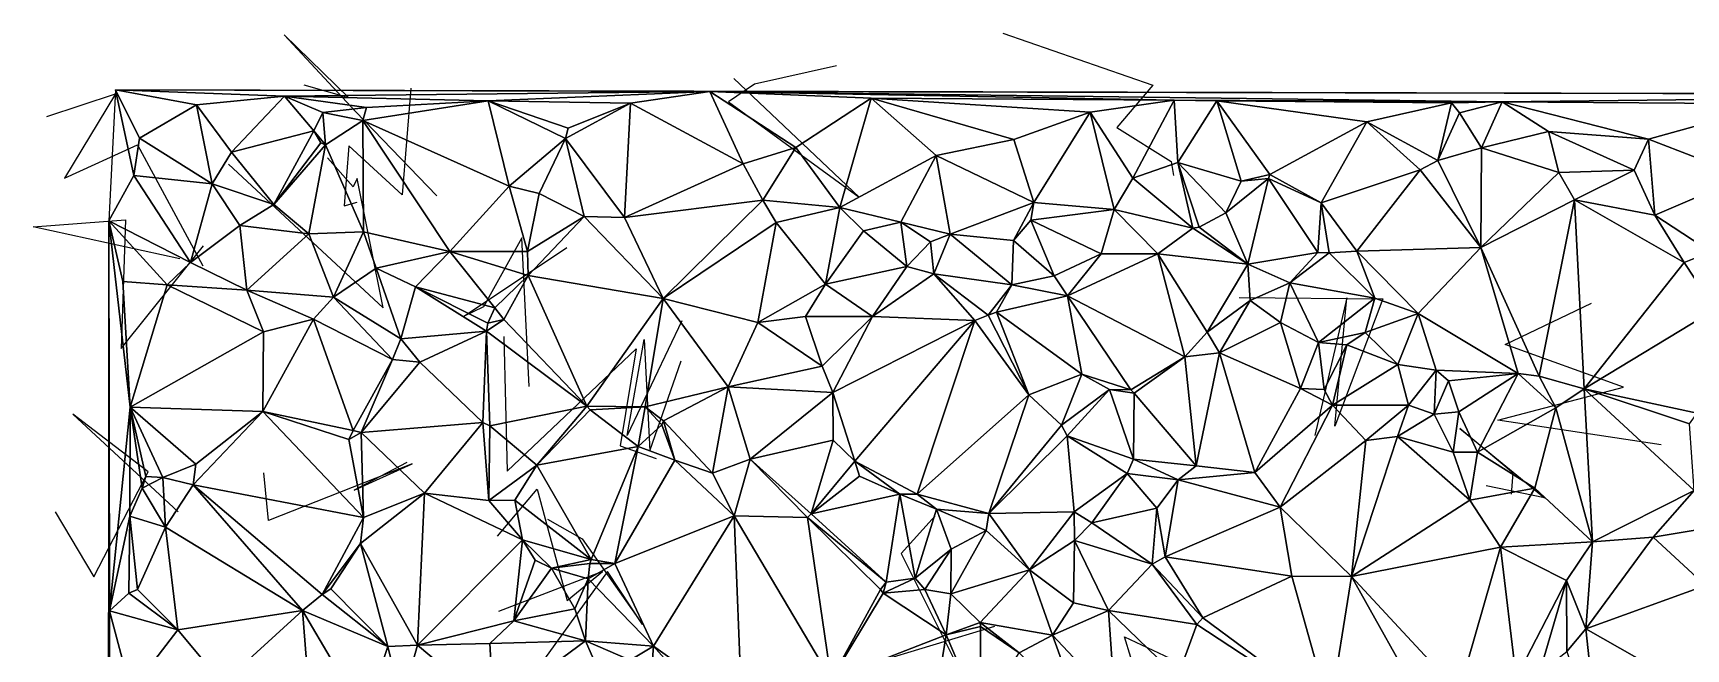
# Model space of a CAD drawing. Header units: metres. Extents: x -15.8 to 15.5, y -15.7 to 15.6.
# Drawn here: x -15.75 to 2.29, y 8.85 to 15.58 of the extents above; entities that cross this region are included whole.
import ezdxf

# ---------------------------------------------------------------- set-up
doc = ezdxf.new("R2010")
doc.units = ezdxf.units.M
doc.layers.add('CRACKS', color=1, linetype='Continuous')
doc.layers.add('STREET_MESH', color=7, linetype='Continuous')

msp = doc.modelspace()

# ---------------------------------------------------------------- linework, layer by layer
at = {"layer": 'CRACKS'}
for points in [[(-11.344, 13.802, 0.1), (-12.232, 14.722, 0.1), (-13.013, 15.557, 0.1), (-12.307, 14.871, 0.1), (-12.792, 15.007, 0.1)], [(-5.167, 15.578, 0.1), (-3.527, 15.009, 0.1), (-3.922, 14.547, 0.1), (-3.327, 14.176, 0.1), (-3.303, 14.024, 0.1)], [(-6.98, 15.221, 0.1), (-7.878, 15.02, 0.1), (-8.16, 14.825, 0.1), (-6.736, 13.784, 0.1), (-8.101, 15.08, 0.1)], [(-15.601, 14.667, 0.1), (-14.852, 14.915, 0.1), (-15.41, 13.993, 0.1), (-14.613, 14.358, 0.1), (-13.9, 13.035, 0.1)], [(-11.628, 14.976, 0.1), (-11.722, 13.811, 0.1), (-12.305, 14.345, 0.1), (-12.357, 13.691, 0.1), (-12.216, 13.732, 0.1)], [(-13.62, 14.146, 0.1), (-11.93, 12.577, 0.1), (-12.215, 13.99, 0.1), (-12.257, 13.9, 0.1), (-12.537, 14.216, 0.1)], [(-14.15, 13.111, 0.1), (-15.753, 13.461, 0.1), (-14.745, 13.537, 0.1), (-14.79, 12.135, 0.1), (-13.891, 13.255, 0.1)], [(-10.338, 11.718, 0.1), (-10.417, 13.343, 0.1), (-10.836, 12.589, 0.1), (-11.053, 12.481, 0.1), (-9.927, 13.236, 0.1)], [(-2.585, 12.692, 0.1), (-1.017, 12.677, 0.1), (-1.54, 11.287, 0.1), (-1.409, 12.685, 0.1), (-1.759, 11.185, 0.1)], [(2.021, 11.08, 0.1), (0.237, 11.351, 0.1), (1.611, 11.712, 0.1), (0.317, 12.178, 0.1), (1.262, 12.63, 0.1)], [(-8.67, 12.436, 0.1), (-9.266, 11.185, 0.1), (-9.081, 12.233, 0.1), (-9.02, 11.015, 0.1), (-8.677, 12, 0.1)], [(-10.614, 12.263, 0.1), (-10.577, 10.793, 0.1), (-9.169, 12.128, 0.1), (-9.344, 11.069, 0.1), (-8.951, 10.934, 0.1)], [(-15.512, 10.35, 0.1), (-15.09, 9.64, 0.1), (-14.497, 10.787, 0.1), (-15.32, 11.417, 0.1), (-14.169, 10.349, 0.1)], [(0.387, 10.543, 0.1), (0.406, 10.773, 0.1), (-0.177, 11.259, 0.1), (0.748, 10.502, 0.1), (0.112, 10.634, 0.1)], [(-11.673, 10.89, 0.1), (-12.246, 10.588, 0.1), (-11.615, 10.873, 0.1), (-13.184, 10.254, 0.1), (-13.233, 10.777, 0.1)], [(-10.683, 10.083, 0.1), (-10.25, 10.597, 0.1), (-9.921, 9.383, 0.1), (-9.538, 9.699, 0.1), (-10.673, 9.262, 0.1)], [(-5.905, 10.308, 0.1), (-6.276, 9.895, 0.1), (-5.696, 8.736, 0.1), (-6.598, 8.695, 0.1), (-5.253, 9.103, 0.1)], [(-10.138, 10.271, 0.1), (-9.759, 10.055, 0.1), (-9.098, 9.118, 0.1), (-9.481, 9.697, 0.1), (-10.47, 8.327, 0.1)], [(-3.265, 8.285, 0.1), (-2.017, 8.408, 0.1), (-3.63, 8.308, 0.1), (-3.839, 8.986, 0.1), (-2.91, 8.549, 0.1)]]:
    msp.add_polyline3d(points, dxfattribs=at)
at = {"layer": 'STREET_MESH'}
for points in [[(-14.924, 13.528), (-14.653, 14.023), (-14.851, 14.957)], [(-14.589, 14.431), (-13.967, 14.793), (-14.851, 14.957)], [(-14.653, 14.023), (-14.589, 14.431), (-14.851, 14.957)], [(-13.967, 14.793), (-13.007, 14.89), (-14.851, 14.957)], [(-13.007, 14.89), (-8.365, 14.941), (-14.851, 14.957)], [(-8.365, 14.941), (7.244, 14.905), (-14.851, 14.957)], [(-13.586, 14.277), (-13.007, 14.89), (-13.967, 14.793)], [(-13.586, 14.277), (-12.687, 14.509), (-13.007, 14.89)], [(-10.783, 14.839), (-8.365, 14.941), (-13.007, 14.89)], [(-12.687, 14.509), (-12.588, 14.712), (-13.007, 14.89)], [(-12.111, 14.764), (-10.783, 14.839), (-13.007, 14.89)], [(-12.588, 14.712), (-12.111, 14.764), (-13.007, 14.89)], [(-10.783, 14.839), (-12.153, 14.622), (-10.554, 13.907)], [(-12.111, 14.764), (-12.153, 14.622), (-10.783, 14.839)], [(-8.365, 14.941), (-10.783, 14.839), (-9.231, 14.813)], [(-10.783, 14.839), (-9.91, 14.54), (-9.231, 14.813)], [(-9.94, 14.427), (-10.783, 14.839), (-10.554, 13.907)], [(-9.94, 14.427), (-9.91, 14.54), (-10.783, 14.839)], [(-9.94, 14.427), (-9.295, 13.564), (-9.231, 14.813)], [(-9.91, 14.54), (-9.94, 14.427), (-9.231, 14.813)], [(-9.231, 14.813), (-9.295, 13.564), (-8.002, 14.15)], [(-8.365, 14.941), (-9.231, 14.813), (-8.002, 14.15)], [(-8.365, 14.941), (-6.602, 14.868), (-3.296, 14.846)], [(0.285, 14.827), (-8.365, 14.941), (-3.296, 14.846)], [(7.244, 14.905), (-8.365, 14.941), (0.285, 14.827)], [(-7.425, 14.328), (-8.365, 14.941), (-8.002, 14.15)], [(-8.365, 14.941), (-7.425, 14.328), (-6.602, 14.868)], [(-7.425, 14.328), (-6.946, 13.672), (-6.602, 14.868)], [(-6.946, 13.672), (-5.892, 14.241), (-6.602, 14.868)], [(-5.892, 14.241), (-5.047, 14.415), (-6.602, 14.868)], [(-6.602, 14.868), (-4.213, 14.715), (-3.296, 14.846)], [(-5.047, 14.415), (-4.213, 14.715), (-6.602, 14.868)], [(-4.213, 14.715), (-3.747, 13.992), (-3.296, 14.846)], [(-3.747, 13.992), (-3.254, 14.163), (-3.296, 14.846)], [(-3.254, 14.163), (-2.83, 14.838), (-3.296, 14.846)], [(-2.83, 14.838), (0.285, 14.827), (-3.296, 14.846)], [(-2.564, 13.961), (-2.83, 14.838), (-3.254, 14.163)], [(-2.83, 14.838), (-2.252, 14.034), (-1.194, 14.61)], [(-0.269, 14.814), (-2.83, 14.838), (-1.194, 14.61)], [(-2.83, 14.838), (-0.269, 14.814), (0.285, 14.827)], [(-2.83, 14.838), (-2.564, 13.961), (-2.252, 14.034)], [(-0.419, 14.186), (-0.269, 14.814), (-1.194, 14.61)], [(-0.419, 14.186), (-0.179, 14.708), (-0.269, 14.814)], [(-0.269, 14.814), (-0.179, 14.708), (0.285, 14.827)], [(-0.179, 14.708), (0.06, 14.324), (0.285, 14.827)], [(0.06, 14.324), (0.789, 14.504), (0.285, 14.827)], [(3.274, 14.805), (7.244, 14.905), (0.285, 14.827)], [(1.881, 14.42), (3.274, 14.805), (0.285, 14.827)], [(0.789, 14.504), (1.881, 14.42), (0.285, 14.827)], [(1.881, 14.42), (2.936, 14.011), (3.274, 14.805)], [(-13.967, 14.793), (-14.589, 14.431), (-13.797, 13.933)], [(-13.586, 14.277), (-13.967, 14.793), (-13.797, 13.933)], [(-12.588, 14.712), (-12.687, 14.509), (-12.561, 14.358)], [(-12.111, 14.764), (-12.588, 14.712), (-12.153, 14.622)], [(-12.153, 14.622), (-12.588, 14.712), (-12.561, 14.358)], [(-12.145, 13.407), (-12.153, 14.622), (-12.561, 14.358)], [(-12.153, 14.622), (-11.202, 13.193), (-10.554, 13.907)], [(-12.145, 13.407), (-11.202, 13.193), (-12.153, 14.622)], [(-4.826, 13.726), (-4.213, 14.715), (-5.047, 14.415)], [(-4.826, 13.726), (-3.95, 13.651), (-4.213, 14.715)], [(-4.213, 14.715), (-3.95, 13.651), (-3.747, 13.992)], [(-0.179, 14.708), (-0.419, 14.186), (0.06, 14.324)], [(-13.126, 13.704), (-12.687, 14.509), (-13.586, 14.277)], [(-13.126, 13.704), (-12.611, 14.378), (-12.687, 14.509)], [(-12.687, 14.509), (-12.611, 14.378), (-12.561, 14.358)], [(-2.252, 14.034), (-1.692, 13.725), (-1.194, 14.61)], [(-1.692, 13.725), (-0.609, 14.083), (-1.194, 14.61)], [(-0.609, 14.083), (-0.419, 14.186), (-1.194, 14.61)], [(0.789, 14.504), (0.06, 14.324), (0.904, 14.055)], [(1.726, 14.08), (0.789, 14.504), (0.904, 14.055)], [(1.726, 14.08), (1.881, 14.42), (0.789, 14.504)], [(-14.589, 14.431), (-14.653, 14.023), (-13.797, 13.933)], [(-13.126, 13.704), (-13.586, 14.277), (-13.797, 13.933)], [(-12.611, 14.378), (-13.126, 13.704), (-12.561, 14.358)], [(-13.126, 13.704), (-12.742, 13.384), (-12.561, 14.358)], [(-12.742, 13.384), (-12.145, 13.407), (-12.561, 14.358)], [(-10.228, 13.827), (-9.94, 14.427), (-10.554, 13.907)], [(-10.228, 13.827), (-9.736, 13.574), (-9.94, 14.427)], [(-9.94, 14.427), (-9.736, 13.574), (-9.295, 13.564)], [(-7.785, 13.752), (-7.425, 14.328), (-8.002, 14.15)], [(-6.946, 13.672), (-7.425, 14.328), (-7.785, 13.752)], [(-5.892, 14.241), (-4.826, 13.726), (-5.047, 14.415)], [(0.06, 14.324), (-0.419, 14.186), (0.053, 13.236)], [(0.06, 14.324), (0.053, 13.236), (0.904, 14.055)], [(1.951, 13.591), (1.881, 14.42), (1.726, 14.08)], [(1.881, 14.42), (1.951, 13.591), (2.936, 14.011)], [(-9.295, 13.564), (-7.785, 13.752), (-8.002, 14.15)], [(-5.892, 14.241), (-6.946, 13.672), (-6.278, 13.514)], [(-5.74, 13.381), (-5.892, 14.241), (-6.278, 13.514)], [(-5.74, 13.381), (-4.826, 13.726), (-5.892, 14.241)], [(-3.747, 13.992), (-3.091, 13.447), (-3.254, 14.163)], [(-2.564, 13.961), (-3.254, 14.163), (-2.731, 13.613)], [(-3.254, 14.163), (-3.022, 13.458), (-2.731, 13.613)], [(-3.091, 13.447), (-3.022, 13.458), (-3.254, 14.163)], [(-1.692, 13.725), (-1.301, 13.196), (-0.609, 14.083)], [(-0.609, 14.083), (-1.301, 13.196), (0.053, 13.236)], [(-0.419, 14.186), (-0.609, 14.083), (0.053, 13.236)], [(1.074, 13.757), (1.726, 14.08), (0.904, 14.055)], [(1.951, 13.591), (1.726, 14.08), (1.074, 13.757)], [(-14.033, 13.074), (-14.653, 14.023), (-14.924, 13.528)], [(-14.653, 14.023), (-14.033, 13.074), (-13.797, 13.933)], [(-14.033, 13.074), (-13.496, 13.478), (-13.797, 13.933)], [(-13.496, 13.478), (-13.126, 13.704), (-13.797, 13.933)], [(-11.202, 13.193), (-10.354, 13.194), (-10.554, 13.907)], [(-10.354, 13.194), (-10.228, 13.827), (-10.554, 13.907)], [(-3.747, 13.992), (-3.95, 13.651), (-3.091, 13.447)], [(-2.266, 13.991), (-2.564, 13.961), (-2.731, 13.613)], [(-2.492, 13.054), (-2.266, 13.991), (-2.731, 13.613)], [(-2.564, 13.961), (-2.266, 13.991), (-2.252, 14.034)], [(-2.492, 13.054), (-1.728, 13.18), (-2.266, 13.991)], [(-2.266, 13.991), (-1.692, 13.725), (-2.252, 14.034)], [(-1.728, 13.18), (-1.692, 13.725), (-2.266, 13.991)], [(0.053, 13.236), (1.074, 13.757), (0.904, 14.055)], [(1.951, 13.591), (2.563, 13.189), (2.936, 14.011)], [(-10.228, 13.827), (-10.354, 13.194), (-9.736, 13.574)], [(-7.785, 13.752), (-9.295, 13.564), (-8.875, 12.68)], [(-7.641, 13.508), (-7.785, 13.752), (-8.875, 12.68)], [(-7.641, 13.508), (-6.946, 13.672), (-7.785, 13.752)], [(-4.826, 13.726), (-5.74, 13.381), (-5.049, 13.311)], [(-4.861, 13.534), (-4.826, 13.726), (-5.049, 13.311)], [(-4.861, 13.534), (-3.95, 13.651), (-4.826, 13.726)], [(-1.692, 13.725), (-1.728, 13.18), (-1.605, 13.177)], [(-1.301, 13.196), (-1.692, 13.725), (-1.605, 13.177)], [(1.074, 13.757), (0.053, 13.236), (0.688, 11.833)], [(1.181, 11.692), (1.074, 13.757), (0.688, 11.833)], [(2.271, 13.072), (1.074, 13.757), (1.181, 11.692)], [(1.951, 13.591), (1.074, 13.757), (2.271, 13.072)], [(-13.496, 13.478), (-12.742, 13.384), (-13.126, 13.704)], [(-10.354, 13.194), (-10.348, 12.931), (-9.736, 13.574)], [(-9.736, 13.574), (-10.348, 12.931), (-8.875, 12.68)], [(-9.295, 13.564), (-9.736, 13.574), (-8.875, 12.68)], [(-6.946, 13.672), (-7.641, 13.508), (-7.101, 12.836)], [(-6.688, 13.418), (-6.946, 13.672), (-7.101, 12.836)], [(-6.946, 13.672), (-6.688, 13.418), (-6.278, 13.514)], [(-4.607, 12.926), (-4.861, 13.534), (-5.049, 13.311)], [(-3.95, 13.651), (-4.861, 13.534), (-4.092, 13.168)], [(-4.861, 13.534), (-4.607, 12.926), (-4.092, 13.168)], [(-3.473, 13.167), (-3.95, 13.651), (-4.092, 13.168)], [(-3.091, 13.447), (-3.95, 13.651), (-3.473, 13.167)], [(-3.022, 13.458), (-2.492, 13.054), (-2.731, 13.613)], [(2.563, 13.189), (1.951, 13.591), (2.271, 13.072)], [(-14.921, 6.626), (-14.924, 13.528), (-14.943, -0.719)], [(-14.772, 12.866), (-14.289, 12.827), (-14.924, 13.528)], [(-14.692, 11.494), (-14.772, 12.866), (-14.924, 13.528)], [(-14.917, 9.27), (-14.924, 13.528), (-14.921, 6.626)], [(-14.917, 9.27), (-14.692, 11.494), (-14.924, 13.528)], [(-14.289, 12.827), (-14.033, 13.074), (-14.924, 13.528)], [(-14.033, 13.074), (-13.418, 12.771), (-13.496, 13.478)], [(-13.418, 12.771), (-12.742, 13.384), (-13.496, 13.478)], [(-12.474, 12.695), (-12.742, 13.384), (-13.418, 12.771)], [(-12.742, 13.384), (-12.474, 12.695), (-12.145, 13.407)], [(-12.474, 12.695), (-12.007, 13.011), (-12.145, 13.407)], [(-12.007, 13.011), (-11.202, 13.193), (-12.145, 13.407)], [(-7.641, 13.508), (-8.875, 12.68), (-7.842, 12.418)], [(-7.101, 12.836), (-7.641, 13.508), (-7.842, 12.418)], [(-6.213, 13.029), (-6.688, 13.418), (-7.101, 12.836)], [(-6.688, 13.418), (-6.213, 13.029), (-6.278, 13.514)], [(-6.213, 13.029), (-5.955, 13.298), (-6.278, 13.514)], [(-5.955, 13.298), (-5.74, 13.381), (-6.278, 13.514)], [(-5.74, 13.381), (-5.955, 13.298), (-5.918, 12.947)], [(-5.067, 12.827), (-5.74, 13.381), (-5.918, 12.947)], [(-5.049, 13.311), (-5.74, 13.381), (-5.067, 12.827)], [(-2.492, 13.054), (-3.091, 13.447), (-3.473, 13.167)], [(-2.492, 13.054), (-3.022, 13.458), (-3.091, 13.447)], [(-11.202, 13.193), (-12.007, 13.011), (-11.578, 12.806)], [(-10.71, 12.576), (-11.202, 13.193), (-11.578, 12.806)], [(-10.348, 12.931), (-10.354, 13.194), (-11.202, 13.193)], [(-10.71, 12.576), (-10.348, 12.931), (-11.202, 13.193)], [(-5.955, 13.298), (-6.213, 13.029), (-5.918, 12.947)], [(-4.607, 12.926), (-5.049, 13.311), (-5.067, 12.827)], [(-1.728, 13.18), (-2.492, 13.054), (-2.034, 12.851)], [(-1.728, 13.18), (-2.034, 12.851), (-1.605, 13.177)], [(-2.034, 12.851), (-1.105, 12.682), (-1.605, 13.177)], [(-1.105, 12.682), (-1.301, 13.196), (-1.605, 13.177)], [(-1.301, 13.196), (-0.633, 12.515), (0.053, 13.236)], [(-1.301, 13.196), (-1.105, 12.682), (-0.633, 12.515)], [(-0.633, 12.515), (0.458, 11.862), (0.053, 13.236)], [(0.053, 13.236), (0.458, 11.862), (0.688, 11.833)], [(2.612, 12.558), (2.563, 13.189), (2.271, 13.072)], [(-13.418, 12.771), (-14.033, 13.074), (-14.289, 12.827)], [(-12.474, 12.695), (-11.736, 12.239), (-12.007, 13.011)], [(-12.007, 13.011), (-11.736, 12.239), (-11.578, 12.806)], [(-6.59, 12.484), (-6.213, 13.029), (-7.101, 12.836)], [(-6.213, 13.029), (-6.59, 12.484), (-5.918, 12.947)], [(-4.607, 12.926), (-4.46, 12.71), (-4.092, 13.168)], [(-4.46, 12.71), (-3.473, 13.167), (-4.092, 13.168)], [(-3.178, 12.043), (-3.473, 13.167), (-4.46, 12.71)], [(-3.178, 12.043), (-2.936, 12.311), (-3.473, 13.167)], [(-2.936, 12.311), (-2.492, 13.054), (-3.473, 13.167)], [(-2.492, 13.054), (-2.936, 12.311), (-2.467, 12.657)], [(-2.034, 12.851), (-2.492, 13.054), (-2.467, 12.657)], [(2.612, 12.558), (2.271, 13.072), (1.181, 11.692)], [(-14.692, 11.494), (-14.289, 12.827), (-14.772, 12.866)], [(-14.692, 11.494), (-13.238, 12.317), (-14.289, 12.827)], [(-13.238, 12.317), (-13.418, 12.771), (-14.289, 12.827)], [(-10.71, 12.576), (-10.615, 12.451), (-10.348, 12.931)], [(-10.348, 12.931), (-10.615, 12.451), (-9.709, 11.505)], [(-10.348, 12.931), (-9.709, 11.505), (-8.875, 12.68)], [(-7.32, 12.481), (-7.101, 12.836), (-7.842, 12.418)], [(-7.32, 12.481), (-6.59, 12.484), (-7.101, 12.836)], [(-6.59, 12.484), (-5.472, 12.439), (-5.918, 12.947)], [(-5.472, 12.439), (-5.326, 12.496), (-5.918, 12.947)], [(-5.326, 12.496), (-5.067, 12.827), (-5.918, 12.947)], [(-5.067, 12.827), (-5.326, 12.496), (-5.234, 12.53)], [(-5.067, 12.827), (-5.234, 12.53), (-4.46, 12.71)], [(-4.607, 12.926), (-5.067, 12.827), (-4.46, 12.71)], [(-2.136, 12.416), (-2.034, 12.851), (-2.467, 12.657)], [(-2.136, 12.416), (-1.721, 12.198), (-2.034, 12.851)], [(-1.721, 12.198), (-1.105, 12.682), (-2.034, 12.851)], [(-12.692, 12.454), (-13.418, 12.771), (-13.238, 12.317)], [(-12.474, 12.695), (-13.418, 12.771), (-12.692, 12.454)], [(-11.827, 12.012), (-12.474, 12.695), (-12.692, 12.454)], [(-11.736, 12.239), (-12.474, 12.695), (-11.827, 12.012)], [(-11.736, 12.239), (-10.802, 12.321), (-11.578, 12.806)], [(-10.802, 12.321), (-10.788, 12.411), (-11.578, 12.806)], [(-10.788, 12.411), (-10.71, 12.576), (-11.578, 12.806)], [(-9.709, 11.505), (-9.072, 11.498), (-8.875, 12.68)], [(-8.875, 12.68), (-9.072, 11.498), (-8.163, 11.713)], [(-7.842, 12.418), (-8.875, 12.68), (-8.163, 11.713)], [(-5.234, 12.53), (-4.305, 11.852), (-4.46, 12.71)], [(-4.46, 12.71), (-4.305, 11.852), (-3.769, 11.681)], [(-3.178, 12.043), (-4.46, 12.71), (-3.769, 11.681)], [(-2.936, 12.311), (-2.8, 12.085), (-2.467, 12.657)], [(-2.8, 12.085), (-2.136, 12.416), (-2.467, 12.657)], [(-1.212, 12.308), (-1.105, 12.682), (-1.721, 12.198)], [(-1.105, 12.682), (-1.212, 12.308), (-0.633, 12.515)], [(-12.692, 12.454), (-13.245, 11.446), (-12.258, 11.237)], [(-13.245, 11.446), (-12.692, 12.454), (-13.238, 12.317)], [(-11.827, 12.012), (-12.692, 12.454), (-12.258, 11.237)], [(-10.615, 12.451), (-10.802, 12.321), (-9.709, 11.505)], [(-10.615, 12.451), (-10.788, 12.411), (-10.802, 12.321)], [(-10.71, 12.576), (-10.788, 12.411), (-10.615, 12.451)], [(-7.139, 11.94), (-7.32, 12.481), (-7.842, 12.418)], [(-7.139, 11.94), (-6.59, 12.484), (-7.32, 12.481)], [(-7.139, 11.94), (-7.022, 11.654), (-6.59, 12.484)], [(-6.59, 12.484), (-7.022, 11.654), (-5.472, 12.439)], [(-5.326, 12.496), (-5.472, 12.439), (-4.881, 11.628)], [(-5.234, 12.53), (-5.326, 12.496), (-4.881, 11.628)], [(-4.305, 11.852), (-5.234, 12.53), (-4.881, 11.628)], [(-1.212, 12.308), (-0.854, 11.959), (-0.633, 12.515)], [(-0.854, 11.959), (-0.437, 11.895), (-0.633, 12.515)], [(-0.633, 12.515), (-0.437, 11.895), (0.458, 11.862)], [(2.413, 11.429), (2.612, 12.558), (1.181, 11.692)], [(-13.245, 11.446), (-13.238, 12.317), (-14.692, 11.494)], [(-11.736, 12.239), (-11.53, 11.985), (-10.802, 12.321)], [(-10.802, 12.321), (-11.53, 11.985), (-10.843, 11.327)], [(-10.766, 11.29), (-10.802, 12.321), (-10.843, 11.327)], [(-10.802, 12.321), (-10.766, 11.29), (-9.709, 11.505)], [(-7.139, 11.94), (-7.842, 12.418), (-8.163, 11.713)], [(-7.022, 11.654), (-6.783, 10.903), (-5.472, 12.439)], [(-5.472, 12.439), (-6.783, 10.903), (-6.101, 10.544)], [(-4.881, 11.628), (-5.472, 12.439), (-6.101, 10.544)], [(-2.8, 12.085), (-2.936, 12.311), (-3.178, 12.043)], [(-2.136, 12.416), (-2.8, 12.085), (-1.918, 11.697)], [(-1.721, 12.198), (-2.136, 12.416), (-1.918, 11.697)], [(-1.411, 12.175), (-1.212, 12.308), (-1.721, 12.198)], [(-1.411, 12.175), (-0.854, 11.959), (-1.212, 12.308)], [(-11.53, 11.985), (-11.736, 12.239), (-11.827, 12.012)], [(-1.659, 11.686), (-1.721, 12.198), (-1.918, 11.697)], [(-1.659, 11.686), (-1.411, 12.175), (-1.721, 12.198)], [(-1.411, 12.175), (-1.659, 11.686), (-1.568, 11.515)], [(-0.854, 11.959), (-1.411, 12.175), (-1.568, 11.515)], [(-12.171, 11.217), (-11.827, 12.012), (-12.258, 11.237)], [(-11.53, 11.985), (-11.827, 12.012), (-12.171, 11.217)], [(-11.53, 11.985), (-12.171, 11.217), (-10.843, 11.327)], [(-7.022, 11.654), (-7.139, 11.94), (-8.163, 11.713)], [(-3.731, 11.644), (-3.178, 12.043), (-3.769, 11.681)], [(-3.178, 12.043), (-3.731, 11.644), (-3.054, 10.851)], [(-2.8, 12.085), (-3.178, 12.043), (-3.054, 10.851)], [(-2.414, 10.779), (-2.8, 12.085), (-3.054, 10.851)], [(-1.918, 11.697), (-2.8, 12.085), (-2.414, 10.779)], [(-0.854, 11.959), (-1.568, 11.515), (-0.739, 11.513)], [(-0.437, 11.895), (-0.854, 11.959), (-0.739, 11.513)], [(-4.526, 11.296), (-4.305, 11.852), (-4.881, 11.628)], [(-4.305, 11.852), (-4.526, 11.296), (-4.003, 11.684)], [(-4.305, 11.852), (-4.003, 11.684), (-3.769, 11.681)], [(-0.458, 11.417), (-0.437, 11.895), (-0.739, 11.513)], [(-0.437, 11.895), (-0.458, 11.417), (-0.3, 11.781)], [(-0.458, 11.417), (-0.189, 11.44), (-0.3, 11.781)], [(-0.437, 11.895), (-0.3, 11.781), (0.458, 11.862)], [(-0.3, 11.781), (-0.189, 11.44), (0.458, 11.862)], [(-0.189, 11.44), (0.017, 11.001), (0.458, 11.862)], [(0.017, 11.001), (0.87, 11.484), (0.458, 11.862)], [(0.458, 11.862), (0.87, 11.484), (0.688, 11.833)], [(0.87, 11.484), (1.181, 11.692), (0.688, 11.833)], [(-9.072, 11.498), (-8.872, 11.344), (-8.163, 11.713)], [(-8.872, 11.344), (-8.337, 10.771), (-8.163, 11.713)], [(-8.337, 10.771), (-7.924, 10.924), (-8.163, 11.713)], [(-7.924, 10.924), (-7.022, 11.654), (-8.163, 11.713)], [(-7.022, 11.654), (-7.924, 10.924), (-7.02, 11.132)], [(-6.783, 10.903), (-7.022, 11.654), (-7.02, 11.132)], [(-5.32, 10.332), (-4.881, 11.628), (-6.101, 10.544)], [(-5.32, 10.332), (-4.526, 11.296), (-4.881, 11.628)], [(-4.526, 11.296), (-4.465, 11.179), (-4.003, 11.684)], [(-4.465, 11.179), (-3.741, 10.924), (-4.003, 11.684)], [(-4.003, 11.684), (-3.731, 11.644), (-3.769, 11.681)], [(-3.741, 10.924), (-3.731, 11.644), (-4.003, 11.684)], [(-3.731, 11.644), (-3.741, 10.924), (-3.054, 10.851)], [(-1.568, 11.515), (-1.918, 11.697), (-2.414, 10.779)], [(-1.568, 11.515), (-1.659, 11.686), (-1.918, 11.697)], [(1.181, 11.692), (0.87, 11.484), (1.271, 10.022)], [(2.381, 10.582), (1.181, 11.692), (1.271, 10.022)], [(2.381, 10.582), (2.331, 11.309), (1.181, 11.692)], [(2.331, 11.309), (2.413, 11.429), (1.181, 11.692)], [(-14.692, 11.494), (-14.917, 9.27), (-14.698, 10.302)], [(-14.56, 10.61), (-14.692, 11.494), (-14.698, 10.302)], [(-14.692, 11.494), (-14.337, 10.723), (-13.977, 10.87)], [(-14.523, 10.736), (-14.337, 10.723), (-14.692, 11.494)], [(-13.245, 11.446), (-14.692, 11.494), (-13.977, 10.87)], [(-14.56, 10.61), (-14.523, 10.736), (-14.692, 11.494)], [(-14.006, 10.643), (-13.245, 11.446), (-13.977, 10.87)], [(-14.006, 10.643), (-12.147, 10.288), (-13.245, 11.446)], [(-13.245, 11.446), (-12.305, 11.141), (-12.258, 11.237)], [(-12.147, 10.288), (-12.305, 11.141), (-13.245, 11.446)], [(-9.709, 11.505), (-10.766, 11.29), (-10.254, 10.859)], [(-9.672, 11.465), (-9.709, 11.505), (-10.254, 10.859)], [(-9.147, 11.065), (-9.672, 11.465), (-10.254, 10.859)], [(-9.709, 11.505), (-9.672, 11.465), (-9.072, 11.498)], [(-9.672, 11.465), (-9.147, 11.065), (-9.072, 11.498)], [(-9.147, 11.065), (-8.889, 11.299), (-9.072, 11.498)], [(-8.889, 11.299), (-8.872, 11.344), (-9.072, 11.498)], [(-1.568, 11.515), (-2.414, 10.779), (-2.139, 10.401)], [(-1.204, 11.128), (-1.568, 11.515), (-2.139, 10.401)], [(-1.568, 11.515), (-1.204, 11.128), (-0.739, 11.513)], [(-1.204, 11.128), (-0.856, 11.171), (-0.739, 11.513)], [(-0.856, 11.171), (-0.458, 11.417), (-0.739, 11.513)], [(-0.25, 11), (-0.458, 11.417), (-0.856, 11.171)], [(-0.25, 11), (-0.189, 11.44), (-0.458, 11.417)], [(-0.189, 11.44), (-0.25, 11), (0.017, 11.001)], [(0.017, 11.001), (0.64, 10.609), (0.87, 11.484)], [(0.87, 11.484), (0.64, 10.609), (1.271, 10.022)], [(-12.305, 11.141), (-12.171, 11.217), (-12.258, 11.237)], [(-12.171, 11.217), (-12.305, 11.141), (-12.147, 10.288)], [(-12.171, 11.217), (-11.479, 10.553), (-10.843, 11.327)], [(-11.479, 10.553), (-12.171, 11.217), (-12.147, 10.288)], [(-11.479, 10.553), (-10.776, 10.474), (-10.843, 11.327)], [(-10.776, 10.474), (-10.766, 11.29), (-10.843, 11.327)], [(-10.766, 11.29), (-10.776, 10.474), (-10.254, 10.859)], [(-8.889, 11.299), (-9.147, 11.065), (-8.746, 10.913)], [(-8.872, 11.344), (-8.889, 11.299), (-8.746, 10.913)], [(-8.337, 10.771), (-8.872, 11.344), (-8.746, 10.913)], [(-4.526, 11.296), (-5.32, 10.332), (-4.465, 11.179)], [(-9.66, 9.829), (-9.147, 11.065), (-10.254, 10.859)], [(-9.66, 9.829), (-9.4, 9.787), (-9.147, 11.065)], [(-9.147, 11.065), (-9.4, 9.787), (-8.746, 10.913)], [(-7.924, 10.924), (-7.258, 10.327), (-7.02, 11.132)], [(-7.258, 10.327), (-6.783, 10.903), (-7.02, 11.132)], [(-5.32, 10.332), (-4.387, 10.351), (-4.465, 11.179)], [(-3.807, 10.767), (-3.741, 10.924), (-4.465, 11.179)], [(-4.387, 10.351), (-3.807, 10.767), (-4.465, 11.179)], [(-1.358, 9.643), (-1.204, 11.128), (-2.139, 10.401)], [(-0.068, 10.476), (-0.856, 11.171), (-1.358, 9.643)], [(-0.856, 11.171), (-1.204, 11.128), (-1.358, 9.643)], [(-0.25, 11), (-0.856, 11.171), (-0.068, 10.476)], [(-14.337, 10.723), (-14.006, 10.643), (-13.977, 10.87)], [(-10.776, 10.474), (-10.494, 10.476), (-10.254, 10.859)], [(-10.494, 10.476), (-9.66, 9.829), (-10.254, 10.859)], [(-9.4, 9.787), (-8.098, 10.306), (-8.746, 10.913)], [(-8.098, 10.306), (-8.337, 10.771), (-8.746, 10.913)], [(-8.337, 10.771), (-8.098, 10.306), (-7.924, 10.924)], [(-7.924, 10.924), (-8.098, 10.306), (-7.297, 10.288)], [(-7.258, 10.327), (-7.924, 10.924), (-7.297, 10.288)], [(-6.783, 10.903), (-7.258, 10.327), (-6.729, 10.739)], [(-6.783, 10.903), (-6.291, 10.543), (-6.101, 10.544)], [(-6.291, 10.543), (-6.783, 10.903), (-6.729, 10.739)], [(-3.251, 10.7), (-3.741, 10.924), (-3.807, 10.767)], [(-3.741, 10.924), (-3.251, 10.7), (-3.054, 10.851)], [(-3.251, 10.7), (-2.414, 10.779), (-3.054, 10.851)], [(0.017, 11.001), (-0.25, 11), (-0.068, 10.476)], [(0.64, 10.609), (0.017, 11.001), (-0.068, 10.476)], [(-14.56, 10.61), (-14.337, 10.723), (-14.523, 10.736)], [(-14.337, 10.723), (-14.56, 10.61), (-14.308, 10.181)], [(-14.006, 10.643), (-14.337, 10.723), (-14.308, 10.181)], [(-7.258, 10.327), (-6.291, 10.543), (-6.729, 10.739)], [(-4.387, 10.351), (-4.195, 10.23), (-3.807, 10.767)], [(-4.195, 10.23), (-3.486, 10.391), (-3.807, 10.767)], [(-3.486, 10.391), (-3.251, 10.7), (-3.807, 10.767)], [(-3.394, 9.857), (-3.251, 10.7), (-3.486, 10.391)], [(-3.251, 10.7), (-3.394, 9.857), (-2.139, 10.401)], [(-2.414, 10.779), (-3.251, 10.7), (-2.139, 10.401)], [(-14.308, 10.181), (-14.56, 10.61), (-14.698, 10.302)], [(-12.812, 9.272), (-14.006, 10.643), (-14.308, 10.181)], [(-12.598, 9.448), (-14.006, 10.643), (-12.812, 9.272)], [(-12.598, 9.448), (-12.147, 10.288), (-14.006, 10.643)], [(-11.556, 8.893), (-11.479, 10.553), (-12.179, 10.005)], [(-11.479, 10.553), (-12.147, 10.288), (-12.179, 10.005)], [(-10.409, 10.043), (-11.479, 10.553), (-11.556, 8.893)], [(-10.776, 10.474), (-11.479, 10.553), (-10.409, 10.043)], [(-10.494, 10.476), (-10.776, 10.474), (-10.409, 10.043)], [(-9.66, 9.829), (-10.494, 10.476), (-10.409, 10.043)], [(-6.291, 10.543), (-7.258, 10.327), (-6.439, 9.583)], [(-6.123, 9.624), (-6.291, 10.543), (-6.439, 9.583)], [(-6.291, 10.543), (-5.891, 10.38), (-6.101, 10.544)], [(-6.123, 9.624), (-5.891, 10.38), (-6.291, 10.543)], [(-5.891, 10.38), (-5.32, 10.332), (-6.101, 10.544)], [(0.267, 9.965), (-0.068, 10.476), (-1.358, 9.643)], [(0.267, 9.965), (0.64, 10.609), (-0.068, 10.476)], [(0.64, 10.609), (0.267, 9.965), (1.271, 10.022)], [(1.932, 10.073), (2.381, 10.582), (1.271, 10.022)], [(1.932, 10.073), (2.854, 10.226), (2.381, 10.582)], [(-14.917, 9.27), (-14.706, 9.46), (-14.698, 10.302)], [(-14.706, 9.46), (-14.614, 9.502), (-14.698, 10.302)], [(-14.614, 9.502), (-14.308, 10.181), (-14.698, 10.302)], [(-12.147, 10.288), (-12.598, 9.448), (-12.179, 10.005)], [(-8.098, 10.306), (-9.4, 9.787), (-8.98, 8.884)], [(-8.098, 10.306), (-8.98, 8.884), (-8.017, 8.194)], [(-7.297, 10.288), (-8.098, 10.306), (-7.04, 8.52)], [(-8.098, 10.306), (-8.017, 8.194), (-7.04, 8.52)], [(-6.439, 9.583), (-7.258, 10.327), (-7.297, 10.288)], [(-6.501, 9.501), (-6.439, 9.583), (-7.297, 10.288)], [(-6.501, 9.501), (-7.297, 10.288), (-7.04, 8.52)], [(-5.891, 10.38), (-6.123, 9.624), (-5.731, 9.944)], [(-5.891, 10.38), (-5.347, 10.145), (-5.32, 10.332)], [(-5.347, 10.145), (-5.891, 10.38), (-5.731, 9.944)], [(-5.347, 10.145), (-4.876, 9.717), (-5.32, 10.332)], [(-4.876, 9.717), (-4.387, 10.351), (-5.32, 10.332)], [(-4.876, 9.717), (-4.382, 10.038), (-4.387, 10.351)], [(-4.382, 10.038), (-4.195, 10.23), (-4.387, 10.351)], [(-4.195, 10.23), (-3.537, 9.779), (-3.486, 10.391)], [(-3.537, 9.779), (-3.394, 9.857), (-3.486, 10.391)], [(-3.394, 9.857), (-2.01, 9.648), (-2.139, 10.401)], [(-2.01, 9.648), (-1.358, 9.643), (-2.139, 10.401)], [(-14.308, 10.181), (-14.614, 9.502), (-14.171, 9.061)], [(-12.812, 9.272), (-14.308, 10.181), (-14.171, 9.061)], [(-5.732, 9.455), (-5.347, 10.145), (-5.731, 9.944)], [(-5.347, 10.145), (-5.732, 9.455), (-4.876, 9.717)], [(-4.195, 10.23), (-4.382, 10.038), (-3.537, 9.779)], [(2.854, 10.226), (1.932, 10.073), (2.505, 9.547)], [(-12.598, 9.448), (-12.501, 9.509), (-12.179, 10.005)], [(-12.501, 9.509), (-11.878, 8.88), (-12.179, 10.005)], [(-11.878, 8.88), (-11.556, 8.893), (-12.179, 10.005)], [(-10.409, 10.043), (-11.556, 8.893), (-10.504, 9.158)], [(-10.273, 9.823), (-10.409, 10.043), (-10.504, 9.158)], [(-10.273, 9.823), (-10.092, 9.734), (-10.409, 10.043)], [(-10.092, 9.734), (-9.66, 9.829), (-10.409, 10.043)], [(-6.123, 9.624), (-6.017, 9.502), (-5.731, 9.944)], [(-6.017, 9.502), (-5.732, 9.455), (-5.731, 9.944)], [(-4.396, 9.356), (-4.382, 10.038), (-4.876, 9.717)], [(-4.382, 10.038), (-4.396, 9.356), (-4.013, 9.271)], [(-3.537, 9.779), (-4.382, 10.038), (-4.013, 9.271)], [(-0.189, 8.379), (0.267, 9.965), (-1.358, 9.643)], [(0.437, 8.536), (0.267, 9.965), (-0.189, 8.379)], [(1.271, 10.022), (0.267, 9.965), (0.987, 9.601)], [(0.267, 9.965), (0.437, 8.536), (0.987, 9.601)], [(1.271, 10.022), (0.987, 9.601), (1.197, 9.072)], [(1.932, 10.073), (1.271, 10.022), (1.197, 9.072)], [(2.505, 9.547), (1.932, 10.073), (1.197, 9.072)], [(-10.092, 9.734), (-10.273, 9.823), (-10.504, 9.158)], [(-9.673, 9.785), (-9.66, 9.829), (-10.092, 9.734)], [(-9.694, 9.62), (-9.673, 9.785), (-10.092, 9.734)], [(-9.4, 9.787), (-9.694, 9.62), (-8.98, 8.884)], [(-9.4, 9.787), (-9.673, 9.785), (-9.694, 9.62)], [(-9.673, 9.785), (-9.4, 9.787), (-9.66, 9.829)], [(-3.05, 9.121), (-3.537, 9.779), (-4.013, 9.271)], [(-3.537, 9.779), (-2.984, 9.191), (-3.394, 9.857)], [(-3.05, 9.121), (-2.984, 9.191), (-3.537, 9.779)], [(-2.984, 9.191), (-2.01, 9.648), (-3.394, 9.857)], [(-9.84, 9.291), (-10.092, 9.734), (-10.504, 9.158)], [(-9.84, 9.291), (-9.694, 9.62), (-10.092, 9.734)], [(-9.694, 9.62), (-9.84, 9.291), (-9.722, 8.941)], [(-8.98, 8.884), (-9.694, 9.62), (-9.722, 8.941)], [(-6.439, 9.583), (-6.501, 9.501), (-6.471, 9.46)], [(-6.123, 9.624), (-6.439, 9.583), (-6.471, 9.46)], [(-6.017, 9.502), (-6.123, 9.624), (-6.471, 9.46)], [(-5.732, 9.455), (-5.412, 9.14), (-4.876, 9.717)], [(-4.876, 9.717), (-5.412, 9.14), (-4.623, 9.003)], [(-4.396, 9.356), (-4.876, 9.717), (-4.623, 9.003)], [(-2.01, 9.648), (-2.984, 9.191), (-1.596, 8.167)], [(-2.01, 9.648), (-1.596, 8.167), (-1.358, 9.643)], [(-1.596, 8.167), (-0.579, 8.245), (-1.358, 9.643)], [(-0.579, 8.245), (-0.189, 8.379), (-1.358, 9.643)], [(0.437, 8.536), (0.694, 8.591), (0.987, 9.601)], [(0.694, 8.591), (0.99, 8.825), (0.987, 9.601)], [(0.987, 9.601), (0.99, 8.825), (1.197, 9.072)], [(-14.706, 9.46), (-14.917, 9.27), (-14.171, 9.061)], [(-14.614, 9.502), (-14.706, 9.46), (-14.171, 9.061)], [(-11.878, 8.88), (-12.598, 9.448), (-12.812, 9.272)], [(-11.878, 8.88), (-12.501, 9.509), (-12.598, 9.448)], [(-6.471, 9.46), (-6.501, 9.501), (-7.04, 8.52)], [(-5.783, 9.007), (-6.471, 9.46), (-7.04, 8.52)], [(-5.783, 9.007), (-6.017, 9.502), (-6.471, 9.46)], [(-5.732, 9.455), (-6.017, 9.502), (-5.783, 9.007)], [(-5.412, 9.14), (-5.732, 9.455), (-5.783, 9.007)], [(2.816, 8.152), (2.505, 9.547), (1.197, 9.072)], [(-14.687, 8.39), (-14.917, 9.27), (-14.921, 6.626)], [(-14.171, 9.061), (-14.917, 9.27), (-14.687, 8.39)], [(-13.684, 8.476), (-12.812, 9.272), (-14.171, 9.061)], [(-12.812, 9.272), (-13.684, 8.476), (-12.707, 7.924)], [(-12.136, 8.124), (-12.812, 9.272), (-12.707, 7.924)], [(-12.136, 8.124), (-11.878, 8.88), (-12.812, 9.272)], [(-9.84, 9.291), (-10.504, 9.158), (-9.722, 8.941)], [(-4.396, 9.356), (-4.623, 9.003), (-4.013, 9.271)], [(-4.623, 9.003), (-3.945, 8.278), (-4.013, 9.271)], [(-3.945, 8.278), (-3.261, 8.544), (-4.013, 9.271)], [(-3.261, 8.544), (-3.05, 9.121), (-4.013, 9.271)], [(-13.684, 8.476), (-14.171, 9.061), (-14.687, 8.39)], [(-11.556, 8.893), (-10.765, 8.911), (-10.504, 9.158)], [(-10.504, 9.158), (-10.765, 8.911), (-9.722, 8.941)], [(-5.41, 9.099), (-5.412, 9.14), (-5.783, 9.007)], [(-5.41, 9.099), (-5.783, 9.007), (-5.413, 8.134)], [(-4.986, 8.809), (-5.41, 9.099), (-5.413, 8.134)], [(-4.623, 9.003), (-5.412, 9.14), (-4.986, 8.809)], [(-5.412, 9.14), (-5.41, 9.099), (-4.986, 8.809)], [(-3.05, 9.121), (-3.261, 8.544), (-1.596, 8.167)], [(-2.984, 9.191), (-3.05, 9.121), (-1.596, 8.167)], [(0.99, 8.825), (1.339, 7.75), (1.197, 9.072)], [(1.339, 7.75), (2.816, 8.152), (1.197, 9.072)], [(-12.136, 8.124), (-11.729, 8.271), (-11.878, 8.88)], [(-11.878, 8.88), (-11.729, 8.271), (-11.556, 8.893)], [(-11.556, 8.893), (-11.729, 8.271), (-10.727, 8.197)], [(-10.765, 8.911), (-11.556, 8.893), (-10.727, 8.197)], [(-10.765, 8.911), (-10.727, 8.197), (-9.722, 8.941)], [(-10.727, 8.197), (-9.267, 7.901), (-9.722, 8.941)], [(-9.235, 8.732), (-8.98, 8.884), (-9.722, 8.941)], [(-9.267, 7.901), (-9.235, 8.732), (-9.722, 8.941)], [(-9.235, 8.732), (-9.01, 8.496), (-8.98, 8.884)], [(-8.98, 8.884), (-9.01, 8.496), (-8.32, 8.14)], [(-8.017, 8.194), (-8.98, 8.884), (-8.32, 8.14)], [(-6.005, 7.63), (-5.783, 9.007), (-7.04, 8.52)], [(-5.413, 8.134), (-5.783, 9.007), (-6.005, 7.63)], [(-4.623, 9.003), (-4.986, 8.809), (-4.306, 8.125)], [(-3.945, 8.278), (-4.623, 9.003), (-4.306, 8.125)]]:
    msp.add_3dface(points, dxfattribs=at)

doc.saveas('drawing.dxf')
